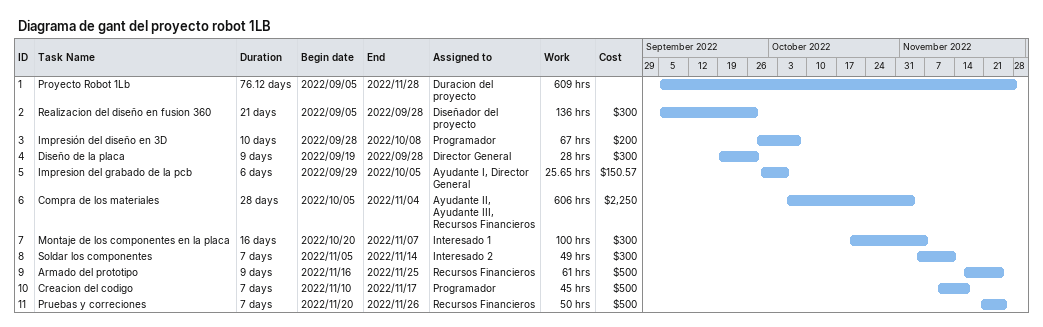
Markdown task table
Diagrama de gant del proyecto robot 1LB

| ID | Task | Duration | Start | Finish | Resources | Work (h) | Cost ($) |
|---|---|---|---|---|---|---|---|
| 1 | Proyecto Robot 1Lb | 76.12d | 2022-09-05 | 2022-11-28 | Duracion del proyecto | 609 |  |
| 2 | Realizacion del diseño en fusion 360 | 21d | 2022-09-05 | 2022-09-28 | Diseñador del proyecto | 136 | 300 |
| 3 | Impresión del diseño en 3D | 10d | 2022-09-28 | 2022-10-08 | Programador | 67 | 200 |
| 4 | Diseño de la placa | 9d | 2022-09-19 | 2022-09-28 | Director General | 28 | 300 |
| 5 | Impresion del grabado de la pcb | 6d | 2022-09-29 | 2022-10-05 | Ayudante I, Director General | 25.65 | 150.57 |
| 6 | Compra de los materiales | 28d | 2022-10-05 | 2022-11-04 | Ayudante II, Ayudante III, Recursos Financieros | 606 | 2250 |
| 7 | Montaje de los componentes en la placa | 16d | 2022-10-20 | 2022-11-07 | Interesado 1 | 100 | 300 |
| 8 | Soldar los componentes | 7d | 2022-11-05 | 2022-11-14 | Interesado 2 | 49 | 300 |
| 9 | Armado del prototipo | 9d | 2022-11-16 | 2022-11-25 | Recursos Financieros | 61 | 500 |
| 10 | Creacion del codigo | 7d | 2022-11-10 | 2022-11-17 | Programador | 45 | 500 |
| 11 | Pruebas y correciones | 7d | 2022-11-20 | 2022-11-26 | Recursos Financieros | 50 | 500 |
